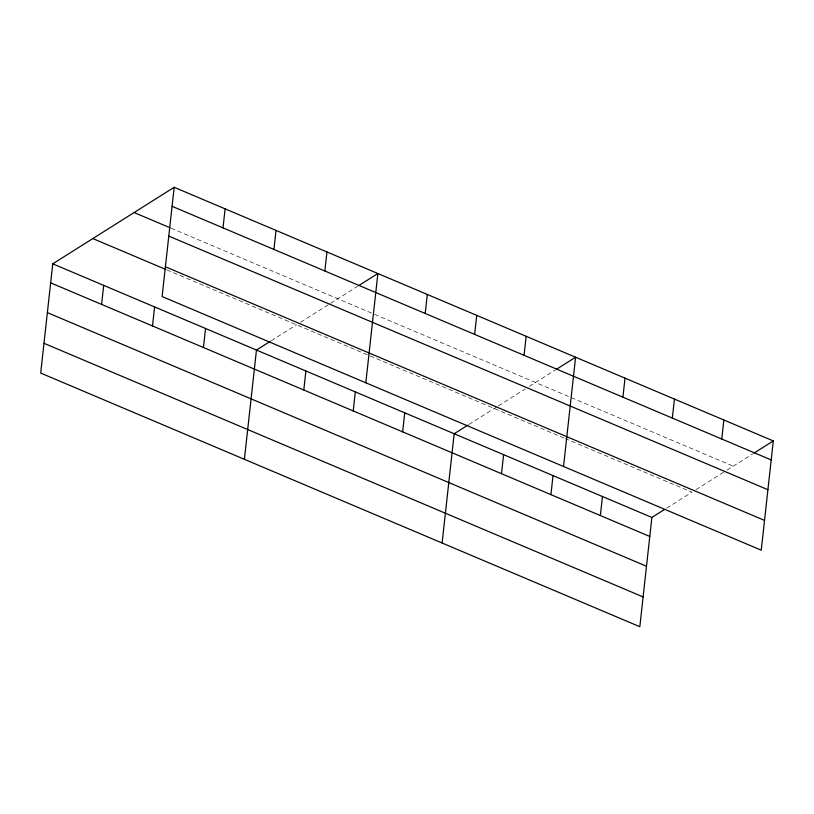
<?xml version="1.0" encoding="UTF-8"?>
<svg xmlns="http://www.w3.org/2000/svg" width="814" height="814" viewBox="0 0 814 814"><rect width="100%" height="100%" fill="white"/><g stroke="black" fill="none" stroke-linecap="round" stroke-linejoin="round"><path stroke-width="0.61" stroke-dasharray="4.07 3.05" d="M271.225 340.751L296.53 324.796M300.661 322.202L329.558 303.988M330.586 303.337L357.845 286.152M468.935 424.45L497.334 406.542M498.372 405.891L525.203 388.98M529.334 386.385L555.555 369.851M666.646 508.15L691.951 492.195L565.506 438.665M696.082 489.59L726.007 470.726M727.044 470.075L753.265 453.551M171.143 228.225L373.443 313.868M374.593 314.357L733.231 466.178M166.901 269.922L564.356 438.186"/><path stroke-width="1.22" d="M174.176 187.291L162.118 296.55L761.243 550.183L773.3 440.923L174.176 187.291L52.757 263.817L40.7 373.077L639.824 626.709L651.882 517.45L664.539 509.472M101.587 304.405L103.683 285.378M152.513 325.956L154.609 306.939M203.439 347.517L205.535 328.5M223.005 227.869L225.102 208.852M244.404 459.31L256.461 350.051L270.167 341.412M273.931 249.43L276.027 230.413M303.795 389.998L305.891 370.981M324.857 270.991L326.953 251.964M353.215 410.928L355.321 391.9M365.812 382.784L377.879 273.524L358.903 285.49M402.645 431.847L404.751 412.83M425.203 313.471L427.309 294.454M442.114 543.009L454.171 433.75L467.877 425.112M474.633 334.401L476.729 315.374M501.505 473.697L503.601 454.68M524.063 355.321L526.159 336.294M550.925 494.627L553.032 475.6M563.532 466.483L575.59 357.224L556.613 369.19M600.356 515.547L602.462 496.53M622.914 397.171L625.02 378.144M672.344 418.091L674.44 399.074M721.774 439.021L723.87 419.993M754.324 452.879L773.3 440.923M172.08 206.318L771.204 459.941M134.107 212.546L169.994 227.737M168.793 236.091L767.917 489.723M165.405 266.768L764.529 520.4M92.827 238.563L165.741 269.434M52.757 263.817L651.882 517.45M50.661 282.845L649.786 536.477M47.375 312.617L646.499 566.249M43.987 343.305L643.111 596.927"/></g></svg>
